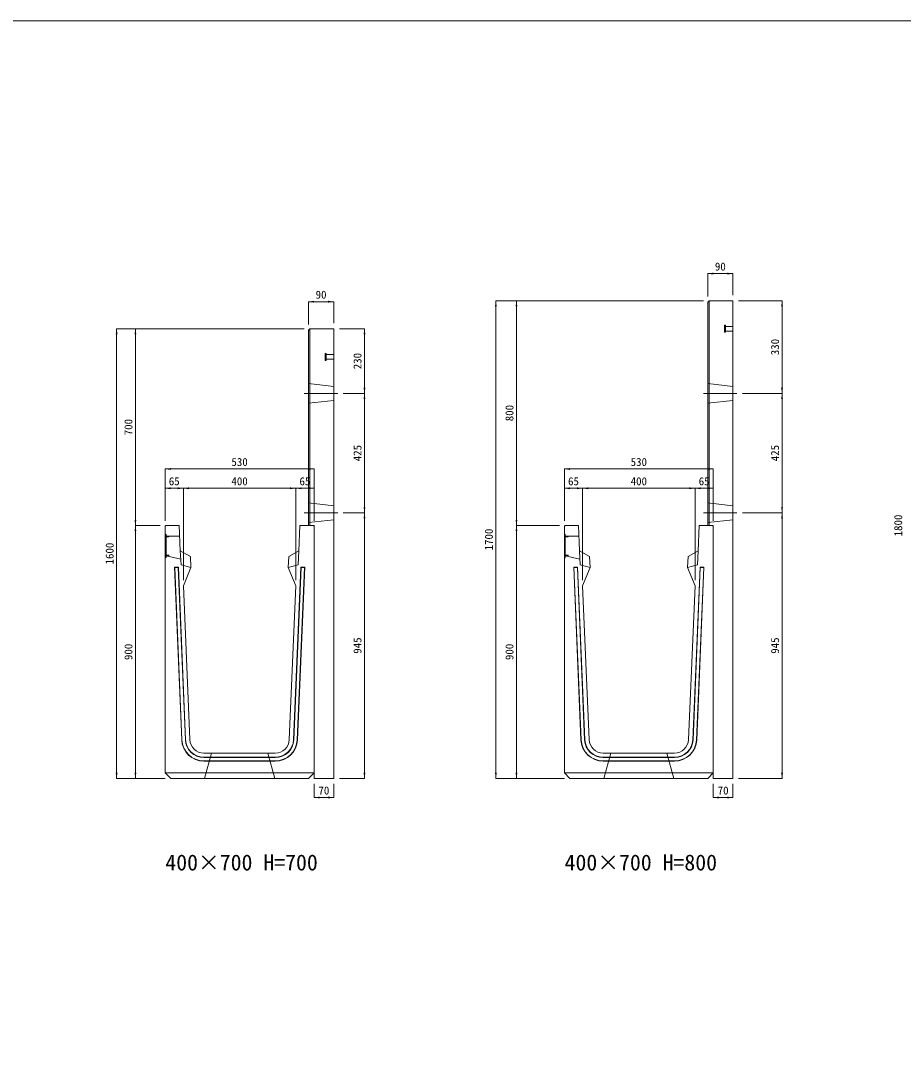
# Model space of a CAD drawing. Units: millimetres at full size. Extents: x -7442 to 51876, y 9625 to 40052.
# Drawn here: x 27096 to 30236, y 25836 to 29522 of the extents above; entities that cross this region are included whole.
import ezdxf
from ezdxf.enums import TextEntityAlignment as Align

# ---------------------------------------------------------------- set-up
doc = ezdxf.new("R2010")
doc.units = ezdxf.units.MM
doc.header["$LTSCALE"] = 16
for name, pattern in [('DASHED', [7.5, 6, -1.5]), ('USER1', [13.5, 7.5, -6]), ('USER2', [285.75, 190.5, -31.75, 31.75, -31.75])]:
    doc.linetypes.add(name, pattern=pattern)
doc.layers.add('0_2', color=7, linetype='Continuous')
for name, color, linetype, lineweight in [('HOLE', 7, 'DASHED', 9), ('KIJUN', 5, 'Continuous', 9), ('WWAY', 5, 'Continuous', 9), ('寸法線', 7, 'Continuous', 9), ('本体', 2, 'Continuous', 13), ('補助線', 8, 'Continuous', 9), ('ｲﾝｻｰﾄ', 3, 'USER1', 9)]:
    doc.layers.add(name, color=color, linetype=linetype, lineweight=lineweight)
doc.styles.add('ＭＳ ゴシック', font='')
doc.styles.get('ＭＳ ゴシック').set_extended_font_data('MS Gothic')

# ---------------------------------------------------------------- blocks, each defined once
blk = doc.blocks.new('filled_arrow')
at = {"color": 0, "linetype": 'Continuous', "lineweight": -2}
blk.add_solid([(7.5, 1.25), (0, 0), (7.5, -1.25)], dxfattribs=at)

msp = doc.modelspace()

# ---------------------------------------------------------------- linework, layer by layer
at = {"layer": 'HOLE'}
for points in [[(27774.65, 26915.37), (27974.65, 26915.37), (27999.65, 26825.37), (27749.65, 26825.37)], [(29195.36, 26915.37), (29395.36, 26915.37), (29420.36, 26825.37), (29170.36, 26825.37)]]:
    msp.add_lwpolyline(points, close=True, dxfattribs=at)
at = {"layer": 'KIJUN'}
for p, q in [((27642.85, 27576.37), (27643.89, 27575.37)), ((27643.89, 27575.37), (27669.66, 26962.09)), ((27655.9, 27575.37), (27656.86, 27576.37)), ((28106.44, 27576.37), (28080.63, 26962.05)), ((28093.39, 27575.37), (28092.43, 27576.37)), ((28106.44, 27576.37), (28105.4, 27575.37)), ((29063.56, 27576.37), (29064.6, 27575.37)), ((29064.6, 27575.37), (29090.37, 26962.09)), ((29076.62, 27575.37), (29077.57, 27576.37)), ((29527.16, 27576.37), (29501.35, 26962.05)), ((29514.11, 27575.37), (29513.15, 27576.37)), ((29527.16, 27576.37), (29526.12, 27575.37)), ((27747.59, 26900.37), (28001.7, 26900.37)), ((28001.7, 26899.37), (27747.59, 26899.37)), ((27747.59, 26887.37), (28001.7, 26887.37)), ((28001.7, 26886.37), (27747.59, 26886.37)), ((29168.3, 26900.37), (29422.42, 26900.37)), ((29422.42, 26899.37), (29168.3, 26899.37)), ((29168.3, 26887.37), (29422.42, 26887.37)), ((29422.42, 26886.37), (29168.3, 26886.37))]:
    msp.add_line(p, q, dxfattribs=at)
at = {"layer": 'KIJUN', "color": 7, "lineweight": 13}
for p, q in [((28074.65, 27510.37), (28051.66, 26963.27)), ((29495.36, 27510.37), (29472.37, 26963.27)), ((28001.7, 26915.37), (27747.59, 26915.37)), ((29422.42, 26915.37), (29168.3, 26915.37))]:
    msp.add_line(p, q, dxfattribs=at)
at = {"layer": 'KIJUN', "color": 7}
for p, q in [((27609.65, 26845.37), (28139.65, 26845.37)), ((29030.36, 26845.37), (29560.36, 26845.37))]:
    msp.add_line(p, q, dxfattribs=at)
at = {"layer": 'KIJUN', "color": 7, "lineweight": 13}
for points in [[(27697.63, 26963.27), (27674.65, 27510.37), (27701.65, 27575.37), (27699.65, 27615.37), (27663.65, 27635.37), (27659.65, 27725.37), (27612.65, 27725.37), (27609.65, 27722.37), (27609.65, 26845.37), (27629.65, 26825.37), (28119.65, 26825.37), (28139.65, 26845.37), (28139.65, 27722.37), (28136.65, 27725.37), (28089.65, 27725.37), (28085.65, 27635.37), (28049.65, 27615.37), (28047.65, 27575.37), (28074.65, 27510.37)], [(29118.35, 26963.27), (29095.36, 27510.37), (29122.36, 27575.37), (29120.36, 27615.37), (29084.36, 27635.37), (29080.36, 27725.37), (29033.36, 27725.37), (29030.36, 27722.37), (29030.36, 26845.37), (29050.36, 26825.37), (29540.36, 26825.37), (29560.36, 26845.37), (29560.36, 27722.37), (29557.36, 27725.37), (29510.36, 27725.37), (29506.36, 27635.37), (29470.36, 27615.37), (29468.36, 27575.37), (29495.36, 27510.37)]]:
    msp.add_lwpolyline(points, dxfattribs=at)
at = {"layer": 'KIJUN', "color": 7, "linetype": 'DASHED', "lineweight": 13}
for points in [[(27701.65, 27575.37), (27666.31, 27585.37), (27663.65, 27635.37)], [(28047.65, 27575.37), (28082.98, 27585.37), (28085.65, 27635.37)], [(29122.36, 27575.37), (29087.03, 27585.37), (29084.36, 27635.37)], [(29468.36, 27575.37), (29503.69, 27585.37), (29506.36, 27635.37)]]:
    msp.add_lwpolyline(points, dxfattribs=at)
at = {"layer": 'KIJUN'}
for points in [[(27668.66, 26962.05), (27642.85, 27576.37), (27656.86, 27576.37), (27682.65, 26962.64)], [(27681.65, 26962.6), (27655.9, 27575.37), (27643.89, 27575.37)], [(28066.64, 26962.64), (28092.43, 27576.37), (28106.44, 27576.37)], [(28079.63, 26962.09), (28105.4, 27575.37), (28093.39, 27575.37), (28067.64, 26962.6)], [(29089.37, 26962.05), (29063.56, 27576.37), (29077.57, 27576.37), (29103.36, 26962.64)], [(29102.36, 26962.6), (29076.62, 27575.37), (29064.6, 27575.37)], [(29487.36, 26962.64), (29513.15, 27576.37), (29527.16, 27576.37)], [(29500.35, 26962.09), (29526.12, 27575.37), (29514.11, 27575.37), (29488.36, 26962.6)]]:
    msp.add_lwpolyline(points, dxfattribs=at)
for centre, radius, start, end in [((27747.59, 26965.37), 79, 182.40597, 270), ((27747.59, 26965.37), 78, 182.40597, 270), ((27747.59, 26965.37), 66, 182.40597, 270), ((27747.59, 26965.37), 65, 182.40597, 270), ((28001.7, 26965.37), 65, 270, 357.59403), ((28001.7, 26965.37), 66, 270, 357.59403), ((28001.7, 26965.37), 78, 270, 357.59403), ((28001.7, 26965.37), 79, 270, 357.59403), ((29168.3, 26965.37), 79, 182.40597, 270), ((29168.3, 26965.37), 78, 182.40597, 270), ((29168.3, 26965.37), 66, 182.40597, 270), ((29168.3, 26965.37), 65, 182.40597, 270), ((29422.42, 26965.37), 65, 270, 357.59403), ((29422.42, 26965.37), 66, 270, 357.59403), ((29422.42, 26965.37), 78, 270, 357.59403), ((29422.42, 26965.37), 79, 270, 357.59403)]:
    msp.add_arc(centre, radius, start, end, dxfattribs=at)
at = {"layer": 'KIJUN', "color": 7, "lineweight": 13}
for centre, start, end in [((27747.59, 26965.37), 182.40597, 270), ((28001.7, 26965.37), 270, 357.59403), ((29168.3, 26965.37), 182.40597, 270), ((29422.42, 26965.37), 270, 357.59403)]:
    msp.add_arc(centre, 50, start, end, dxfattribs=at)
at = {"layer": 'WWAY', "color": 7, "linetype": 'DASHED', "lineweight": 13}
for points in [[(27609.65, 27695.37), (27612.85, 27693.37), (27612.85, 27611.37), (27609.65, 27609.37)], [(27661.33, 27687.37), (27612.85, 27687.37), (27612.85, 27693.37), (27609.65, 27695.37)], [(29030.36, 27695.37), (29033.56, 27693.37), (29033.56, 27611.37), (29030.36, 27609.37)], [(29082.05, 27687.37), (29033.56, 27687.37), (29033.56, 27693.37), (29030.36, 27695.37)], [(27609.65, 27609.37), (27612.85, 27611.37), (27612.85, 27617.37), (27665.25, 27605.37)], [(29030.36, 27609.37), (29033.56, 27611.37), (29033.56, 27617.37), (29085.96, 27605.37)]]:
    msp.add_lwpolyline(points, dxfattribs=at)
at = {"layer": 'WWAY'}
for points in [[(27610.85, 27692.37), (27612.85, 27692.37), (27612.85, 27612.37), (27610.85, 27612.37)], [(27612.85, 27687.37), (27622.85, 27687.37), (27622.85, 27685.37), (27612.85, 27685.37)], [(29031.56, 27692.37), (29033.56, 27692.37), (29033.56, 27612.37), (29031.56, 27612.37)], [(29033.56, 27687.37), (29043.56, 27687.37), (29043.56, 27685.37), (29033.56, 27685.37)], [(27612.85, 27619.37), (27622.85, 27619.37), (27622.85, 27617.37), (27612.85, 27617.37)], [(29033.56, 27619.37), (29043.56, 27619.37), (29043.56, 27617.37), (29033.56, 27617.37)]]:
    msp.add_lwpolyline(points, close=True, dxfattribs=at)
at = {"layer": '寸法線'}
for p, q in [((29540.36, 28621.81), (29630.36, 28621.81)), ((29540.36, 28540.37), (29540.36, 28621.81)), ((29630.36, 28545.37), (29630.36, 28621.81)), ((28119.65, 28521.81), (28209.65, 28521.81)), ((28119.65, 28440.37), (28119.65, 28521.81)), ((28209.65, 28445.37), (28209.65, 28521.81)), ((28786.63, 26825.37), (28786.63, 28525.37)), ((29525.36, 28525.37), (28786.63, 28525.37)), ((28859.95, 27725.37), (28859.95, 28525.37)), ((29525.36, 28525.37), (28859.95, 28525.37)), ((29650.36, 28525.37), (29804.91, 28525.37)), ((29804.91, 28195.37), (29804.91, 28525.37)), ((27437.17, 26825.37), (27437.17, 28425.37)), ((28104.65, 28425.37), (27437.17, 28425.37)), ((27504.07, 27725.37), (27504.07, 28425.37)), ((28104.65, 28425.37), (27504.07, 28425.37)), ((28229.65, 28425.37), (28319.08, 28425.37)), ((28319.08, 28195.37), (28319.08, 28425.37)), ((28243.74, 28195.37), (28319.08, 28195.37)), ((28243.74, 28195.37), (28319.08, 28195.37)), ((28319.08, 27770.37), (28319.08, 28195.37)), ((29664.46, 28195.37), (29804.91, 28195.37)), ((29664.46, 28195.37), (29804.91, 28195.37)), ((29804.91, 27770.37), (29804.91, 28195.37)), ((27609.65, 27926.37), (28139.65, 27926.37)), ((27609.65, 27742.37), (27609.65, 27926.37)), ((28139.65, 27742.37), (28139.65, 27926.37)), ((29030.36, 27926.37), (29560.36, 27926.37)), ((29030.36, 27742.37), (29030.36, 27926.37)), ((29560.36, 27742.37), (29560.36, 27926.37)), ((27609.65, 27857.7), (27674.65, 27857.7)), ((27609.65, 27742.37), (27609.65, 27857.7)), ((27674.65, 27857.7), (28074.65, 27857.7)), ((27674.65, 27530.37), (27674.65, 27857.7)), ((27674.65, 27530.37), (27674.65, 27857.7)), ((28074.65, 27530.37), (28074.65, 27857.7)), ((28074.65, 27857.7), (28139.65, 27857.7)), ((28074.65, 27530.37), (28074.65, 27857.7)), ((28139.65, 27742.37), (28139.65, 27857.7)), ((29030.36, 27857.7), (29095.36, 27857.7)), ((29030.36, 27742.37), (29030.36, 27857.7)), ((29095.36, 27857.7), (29495.36, 27857.7)), ((29095.36, 27530.37), (29095.36, 27857.7)), ((29095.36, 27530.37), (29095.36, 27857.7)), ((29495.36, 27530.37), (29495.36, 27857.7)), ((29495.36, 27857.7), (29560.36, 27857.7)), ((29495.36, 27530.37), (29495.36, 27857.7)), ((29560.36, 27742.37), (29560.36, 27857.7)), ((28243.74, 27770.37), (28319.08, 27770.37)), ((28243.74, 27770.37), (28319.08, 27770.37)), ((28319.08, 26825.37), (28319.08, 27770.37)), ((29664.46, 27770.37), (29804.91, 27770.37)), ((29664.46, 27770.37), (29804.91, 27770.37)), ((29804.91, 26825.37), (29804.91, 27770.37)), ((27504.07, 26825.37), (27504.07, 27725.37)), ((27592.65, 27725.37), (27504.07, 27725.37)), ((27592.65, 27725.37), (27504.07, 27725.37)), ((28859.95, 26825.37), (28859.95, 27725.37)), ((29013.36, 27725.37), (28859.95, 27725.37)), ((29013.36, 27725.37), (28859.95, 27725.37)), ((27609.65, 26825.37), (27437.17, 26825.37)), ((27609.65, 26825.37), (27504.07, 26825.37)), ((28139.65, 26805.37), (28139.65, 26757.1)), ((28209.65, 26805.37), (28209.65, 26757.1)), ((28229.65, 26825.37), (28319.08, 26825.37)), ((29030.36, 26825.37), (28786.63, 26825.37)), ((29030.36, 26825.37), (28859.95, 26825.37)), ((29560.36, 26805.37), (29560.36, 26757.1)), ((29630.36, 26805.37), (29630.36, 26757.1)), ((29650.36, 26825.37), (29804.91, 26825.37)), ((28139.65, 26757.1), (28209.65, 26757.1)), ((29560.36, 26757.1), (29630.36, 26757.1))]:
    msp.add_line(p, q, dxfattribs=at)
at = {"layer": '寸法線', "linetype": 'USER2'}
for p, q in [((28223.74, 28195.37), (28104.47, 28195.37)), ((29644.46, 28195.37), (29525.19, 28195.37)), ((28223.74, 27770.37), (28104.47, 27770.37)), ((29644.46, 27770.37), (29525.19, 27770.37))]:
    msp.add_line(p, q, dxfattribs=at)
at = {"layer": '本体', "color": 4, "lineweight": 5}
for p, q in [((29545.36, 28525.37), (29545.36, 27725.37)), ((28124.65, 28425.37), (28124.65, 27725.37))]:
    msp.add_line(p, q, dxfattribs=at)
at = {"layer": '本体', "linetype": 'USER1', "lineweight": 9}
for p, q in [((28119.65, 28230.37), (28209.65, 28220.37)), ((29540.36, 28230.37), (29630.36, 28220.37)), ((28119.65, 28160.37), (28209.65, 28170.37)), ((29540.36, 28160.37), (29630.36, 28170.37)), ((28119.65, 27805.37), (28209.65, 27795.37)), ((29540.36, 27805.37), (29630.36, 27795.37)), ((28119.65, 27735.37), (28209.65, 27745.37)), ((29540.36, 27735.37), (29630.36, 27745.37))]:
    msp.add_line(p, q, dxfattribs=at)
at = {"layer": '本体'}
for points in [[(29540.36, 28520.37), (29545.36, 28525.37), (29630.36, 28525.37), (29630.36, 26825.37), (29560.36, 26825.37), (29560.36, 27725.37), (29540.36, 27725.37)], [(28119.65, 28420.37), (28124.65, 28425.37), (28209.65, 28425.37), (28209.65, 26825.37), (28139.65, 26825.37), (28139.65, 27725.37), (28119.65, 27725.37)]]:
    msp.add_lwpolyline(points, close=True, dxfattribs=at)
at = {"layer": '補助線', "color": 1, "lineweight": 13}
msp.add_lwpolyline([(20252.04, 29521.83), (33503.47, 29521.83), (33503.47, 22058.74), (20252.04, 22058.74)], close=True, dxfattribs=at)
at = {"layer": 'ｲﾝｻｰﾄ'}
for p, q in [((29600.36, 28437.87), (29600.36, 28412.87)), ((29603.36, 28437.87), (29600.36, 28437.87)), ((29603.36, 28437.87), (29603.36, 28412.87)), ((29630.36, 28433.87), (29603.36, 28433.87)), ((29630.36, 28416.87), (29603.36, 28416.87)), ((29630.36, 28433.87), (29630.36, 28416.87)), ((29603.36, 28412.87), (29600.36, 28412.87)), ((28179.64, 28337.87), (28179.64, 28312.87)), ((28182.65, 28337.87), (28179.64, 28337.87)), ((28182.65, 28312.87), (28179.64, 28312.87)), ((28182.65, 28337.87), (28182.65, 28312.87)), ((28209.65, 28333.87), (28182.65, 28333.87)), ((28209.65, 28316.87), (28182.65, 28316.87)), ((28209.65, 28333.87), (28209.65, 28316.87))]:
    msp.add_line(p, q, dxfattribs=at)

# ---------------------------------------------------------------- block references
at = {"layer": '寸法線', "xscale": 2.67, "yscale": 2.67}
for p in [(29540.36, 28621.81), (28119.65, 28521.81), (27609.65, 27926.37), (29030.36, 27926.37), (27609.65, 27857.7), (27674.65, 27857.7), (28074.65, 27857.7), (29030.36, 27857.7), (29095.36, 27857.7), (29495.36, 27857.7), (28139.65, 26757.1), (29560.36, 26757.1)]:
    msp.add_blockref('filled_arrow', p, dxfattribs=at)
for p, rotation in [((29630.36, 28621.81), 180), ((28209.65, 28521.81), 180), ((28786.63, 28525.37), 270), ((28859.95, 28525.37), 270), ((29804.91, 28525.37), 270), ((27437.17, 28425.37), 270), ((27504.07, 28425.37), 270), ((28319.08, 28425.37), 270), ((28319.08, 28195.37), 90), ((29804.91, 28195.37), 90), ((28319.08, 28195.37), 270), ((29804.91, 28195.37), 270), ((28139.65, 27926.37), 180), ((29560.36, 27926.37), 180), ((27674.65, 27857.7), 180), ((28074.65, 27857.7), 180), ((28139.65, 27857.7), 180), ((29095.36, 27857.7), 180), ((29495.36, 27857.7), 180), ((29560.36, 27857.7), 180), ((28319.08, 27770.37), 90), ((29804.91, 27770.37), 90), ((28319.08, 27770.37), 270), ((29804.91, 27770.37), 270), ((27504.07, 27725.37), 90), ((27504.07, 27725.37), 270), ((28859.95, 27725.37), 90), ((28859.95, 27725.37), 270), ((27437.17, 26825.37), 90), ((27504.07, 26825.37), 90), ((28319.08, 26825.37), 90), ((28786.63, 26825.37), 90), ((28859.95, 26825.37), 90), ((29804.91, 26825.37), 90), ((28209.65, 26757.1), 180), ((29630.36, 26757.1), 180)]:
    msp.add_blockref('filled_arrow', p, dxfattribs=dict(at, rotation=rotation))

# ---------------------------------------------------------------- texts
at = {"layer": '0_2', "style": 'ＭＳ ゴシック'}
for s, p in [('400×700 H=700', (27610.45, 26480.35)), ('400×700 H=800', (29031.16, 26480.35))]:
    msp.add_text(s, height=56.96, dxfattribs=at).set_placement(p, align=Align.BOTTOM_LEFT)
at = {"layer": '寸法線', "style": 'ＭＳ ゴシック'}
for s, p in [('90', (29585.36, 28646.81)), ('90', (28164.65, 28546.81)), ('530', (27874.65, 27951.37)), ('530', (29295.36, 27951.37)), ('65', (27642.15, 27882.7)), ('400', (27874.65, 27882.7)), ('65', (28107.15, 27882.7)), ('65', (29062.86, 27882.7)), ('400', (29295.36, 27882.7)), ('65', (29527.86, 27882.7)), ('70', (28174.65, 26782.1)), ('70', (29595.36, 26782.1))]:
    msp.add_text(s, height=28.48, dxfattribs=at).set_placement(p, align=Align.MIDDLE_CENTER)
for s, p in [('330', (29779.91, 28360.37)), ('230', (28294.08, 28310.37)), ('800', (28834.95, 28125.37)), ('700', (27479.07, 28075.37)), ('425', (28294.08, 27982.87)), ('425', (29779.91, 27982.87)), ('1800', (30218.2, 27725.37)), ('1700', (28761.63, 27675.37)), ('1600', (27412.17, 27625.37)), ('945', (28294.08, 27297.87)), ('945', (29779.91, 27297.87)), ('900', (27479.07, 27275.37)), ('900', (28834.95, 27275.37))]:
    msp.add_text(s, height=28.48, rotation=90, dxfattribs=at).set_placement(p, align=Align.MIDDLE_CENTER)

doc.saveas('drawing.dxf')
